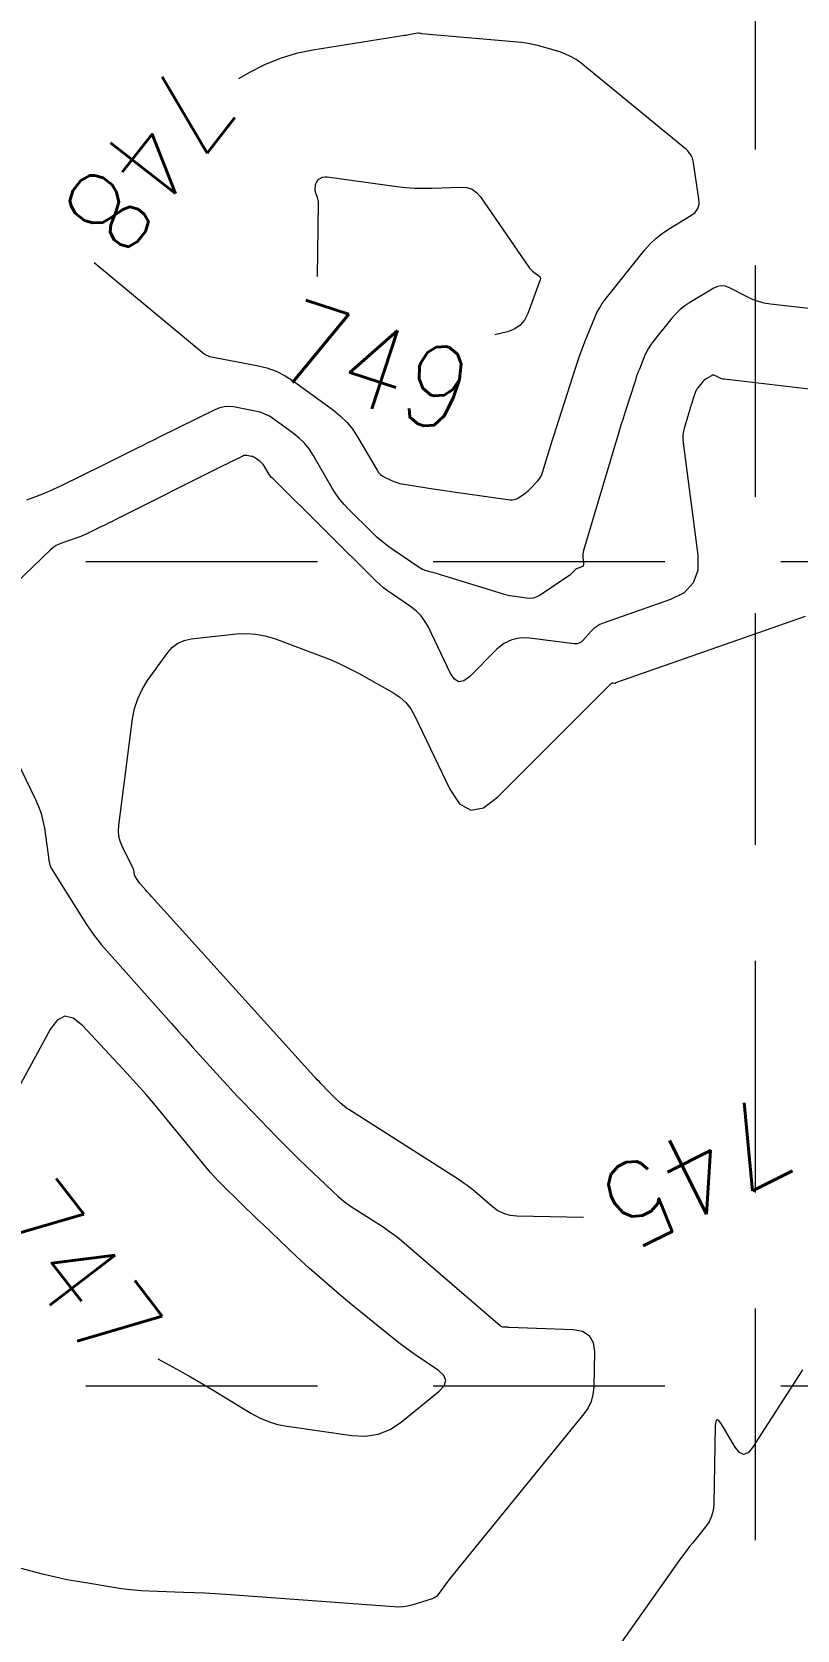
# Model space of a CAD drawing. Header units: feet. Extents: x 46644 to 49208, y 46045 to 47649.
# Drawn here: x 48370.7 to 48407.8, y 47355 to 47432.6 of the extents above; entities that cross this region are included whole.
import ezdxf
from ezdxf.enums import TextEntityAlignment as Align

# ---------------------------------------------------------------- set-up
doc = ezdxf.new("R2010")
doc.units = ezdxf.units.FT
doc.header["$MEASUREMENT"] = 0
doc.linetypes.add('DGN Style 3', pattern=[33.544038, 23.960027, -9.584011])
doc.linetypes.add('HIDDEN', pattern=[0.375, 0.25, -0.125])
doc.layers.add('EC', color=35, linetype='Continuous', lineweight=0)
doc.layers.add('GRID', color=254, linetype='HIDDEN')
doc.styles.add('Style-STANDARD', font='STANDARD.shx')

msp = doc.modelspace()

# ---------------------------------------------------------------- linework, layer by layer
at = {"layer": 'EC', "color": 35, "linetype": 'DGN Style 3', "lineweight": 0}
for p, q in [((48388.783, 47432.375), (48384.332, 47431.672)), ((48388.856, 47432.387), (48388.783, 47432.375)), ((48388.928, 47432.399), (48388.856, 47432.387)), ((48389.001, 47432.413), (48388.928, 47432.399)), ((48389.073, 47432.426), (48389.001, 47432.413)), ((48389.411, 47432.493), (48389.073, 47432.426)), ((48389.425, 47432.495), (48389.411, 47432.493)), ((48389.438, 47432.495), (48389.425, 47432.495)), ((48389.451, 47432.495), (48389.438, 47432.495)), ((48389.464, 47432.493), (48389.451, 47432.495)), ((48389.526, 47432.48), (48389.464, 47432.493)), ((48389.546, 47432.477), (48389.526, 47432.48)), ((48389.565, 47432.474), (48389.546, 47432.477)), ((48389.584, 47432.472), (48389.565, 47432.474)), ((48389.603, 47432.47), (48389.584, 47432.472)), ((48394.462, 47432.041), (48389.603, 47432.47)), ((48394.677, 47432.016), (48394.462, 47432.041)), ((48394.89, 47431.982), (48394.677, 47432.016)), ((48382.742, 47431.27), (48381.984, 47430.962)), ((48383.524, 47431.507), (48382.742, 47431.27)), ((48384.332, 47431.672), (48383.524, 47431.507)), ((48395.101, 47431.936), (48394.89, 47431.982)), ((48395.311, 47431.881), (48395.101, 47431.936)), ((48396.282, 47431.597), (48395.311, 47431.881)), ((48396.572, 47431.497), (48396.282, 47431.597)), ((48396.848, 47431.369), (48396.572, 47431.497)), ((48397.11, 47431.214), (48396.848, 47431.369)), ((48381.252, 47430.582), (48380.718, 47430.274)), ((48381.984, 47430.962), (48381.252, 47430.582)), ((48397.357, 47431.031), (48397.11, 47431.214)), ((48402.431, 47426.882), (48397.357, 47431.031)), ((48402.468, 47426.85), (48402.431, 47426.882)), ((48402.502, 47426.816), (48402.468, 47426.85)), ((48402.534, 47426.779), (48402.502, 47426.816)), ((48402.564, 47426.74), (48402.534, 47426.779)), ((48402.695, 47426.552), (48402.564, 47426.74)), ((48402.732, 47426.493), (48402.695, 47426.552)), ((48402.761, 47426.431), (48402.732, 47426.493)), ((48402.782, 47426.367), (48402.761, 47426.431)), ((48402.797, 47426.299), (48402.782, 47426.367)), ((48403.073, 47424.456), (48402.797, 47426.299)), ((48384.451, 47424.907), (48384.458, 47425.102)), ((48384.458, 47425.102), (48384.462, 47425.141)), ((48384.462, 47425.141), (48384.471, 47425.178)), ((48384.471, 47425.178), (48384.485, 47425.214)), ((48384.485, 47425.214), (48384.504, 47425.248)), ((48384.504, 47425.248), (48384.584, 47425.371)), ((48384.584, 47425.371), (48384.595, 47425.386)), ((48384.595, 47425.386), (48384.608, 47425.399)), ((48384.608, 47425.399), (48384.621, 47425.41)), ((48384.621, 47425.41), (48384.637, 47425.421)), ((48384.637, 47425.421), (48384.712, 47425.464)), ((48384.712, 47425.464), (48384.735, 47425.476)), ((48384.735, 47425.476), (48384.759, 47425.486)), ((48384.759, 47425.486), (48384.784, 47425.493)), ((48384.784, 47425.493), (48384.81, 47425.499)), ((48384.81, 47425.499), (48384.928, 47425.517)), ((48384.928, 47425.517), (48384.954, 47425.52)), ((48384.954, 47425.52), (48384.979, 47425.522)), ((48384.979, 47425.522), (48385.004, 47425.521)), ((48385.004, 47425.521), (48385.03, 47425.518)), ((48385.03, 47425.518), (48388.409, 47425.059)), ((48388.409, 47425.059), (48388.835, 47425.01)), ((48390.12, 47424.974), (48391.523, 47425.024)), ((48391.523, 47425.024), (48391.807, 47425.002)), ((48384.452, 47424.86), (48384.451, 47424.907)), ((48384.457, 47424.814), (48384.452, 47424.86)), ((48384.467, 47424.768), (48384.457, 47424.814)), ((48384.481, 47424.724), (48384.467, 47424.768)), ((48384.56, 47424.516), (48384.481, 47424.724)), ((48384.581, 47424.452), (48384.56, 47424.516)), ((48384.561, 47420.69), (48384.606, 47424.254)), ((48384.595, 47424.387), (48384.581, 47424.452)), ((48384.604, 47424.321), (48384.595, 47424.387)), ((48384.606, 47424.254), (48384.604, 47424.321)), ((48388.835, 47425.01), (48389.263, 47424.98)), ((48389.263, 47424.98), (48389.691, 47424.967)), ((48389.691, 47424.967), (48390.12, 47424.974)), ((48391.807, 47425.002), (48392.059, 47424.916)), ((48392.059, 47424.916), (48392.279, 47424.765)), ((48392.279, 47424.765), (48392.465, 47424.549)), ((48392.465, 47424.549), (48394.811, 47421.142)), ((48403.08, 47424.203), (48403.073, 47424.456)), ((48401.605, 47422.984), (48402.689, 47423.639)), ((48402.689, 47423.639), (48402.888, 47423.795)), ((48402.888, 47423.795), (48403.018, 47423.983)), ((48403.018, 47423.983), (48403.08, 47424.203)), ((48400.986, 47422.532), (48401.284, 47422.771)), ((48401.284, 47422.771), (48401.605, 47422.984)), ((48398.529, 47419.57), (48400.456, 47421.978)), ((48400.456, 47421.978), (48400.71, 47422.268)), ((48400.71, 47422.268), (48400.986, 47422.532)), ((48373.72, 47421.358), (48379.059, 47416.931)), ((48394.811, 47421.142), (48394.865, 47421.07)), ((48395.366, 47420.53), (48394.763, 47418.884)), ((48394.865, 47421.07), (48394.925, 47421.004)), ((48394.925, 47421.004), (48394.991, 47420.944)), ((48394.991, 47420.944), (48395.063, 47420.889)), ((48395.063, 47420.889), (48395.305, 47420.721)), ((48395.305, 47420.721), (48395.348, 47420.682)), ((48395.348, 47420.682), (48395.373, 47420.637)), ((48395.379, 47420.586), (48395.366, 47420.53)), ((48395.373, 47420.637), (48395.379, 47420.586)), ((48403.797, 47420.123), (48402.627, 47419.417)), ((48403.979, 47420.207), (48403.797, 47420.123)), ((48404.163, 47420.239), (48403.979, 47420.207)), ((48404.348, 47420.219), (48404.163, 47420.239)), ((48404.535, 47420.148), (48404.348, 47420.219)), ((48405.411, 47419.697), (48404.535, 47420.148)), ((48405.683, 47419.572), (48405.411, 47419.697)), ((48394.763, 47418.884), (48394.604, 47418.564)), ((48398.02, 47418.7), (48398.123, 47418.931)), ((48398.123, 47418.931), (48398.243, 47419.154)), ((48398.243, 47419.154), (48398.378, 47419.367)), ((48398.378, 47419.367), (48398.529, 47419.57)), ((48401.951, 47418.876), (48401.759, 47418.657)), ((48402.159, 47419.076), (48401.951, 47418.876)), ((48402.385, 47419.256), (48402.159, 47419.076)), ((48402.627, 47419.417), (48402.385, 47419.256)), ((48405.964, 47419.472), (48405.683, 47419.572)), ((48406.251, 47419.398), (48405.964, 47419.472)), ((48406.547, 47419.35), (48406.251, 47419.398)), ((48408.975, 47419.063), (48406.547, 47419.35)), ((48394.11, 47418.124), (48393.774, 47418.003)), ((48394.386, 47418.311), (48394.11, 47418.124)), ((48394.604, 47418.564), (48394.386, 47418.311)), ((48397.575, 47417.598), (48398.02, 47418.7)), ((48401.759, 47418.657), (48400.845, 47417.515)), ((48393.774, 47418.003), (48393.168, 47417.858)), ((48397.442, 47417.259), (48397.575, 47417.598)), ((48400.724, 47417.351), (48400.615, 47417.18)), ((48400.845, 47417.515), (48400.724, 47417.351)), ((48379.059, 47416.931), (48379.082, 47416.914)), ((48379.082, 47416.914), (48379.106, 47416.897)), ((48379.106, 47416.897), (48379.131, 47416.882)), ((48379.131, 47416.882), (48379.157, 47416.869)), ((48379.157, 47416.869), (48379.243, 47416.828)), ((48379.243, 47416.828), (48379.262, 47416.82)), ((48379.262, 47416.82), (48379.281, 47416.813)), ((48379.281, 47416.813), (48379.301, 47416.808)), ((48379.301, 47416.808), (48379.321, 47416.803)), ((48379.321, 47416.803), (48381.611, 47416.372)), ((48397.08, 47416.23), (48397.195, 47416.575)), ((48397.195, 47416.575), (48397.315, 47416.918)), ((48397.315, 47416.918), (48397.442, 47417.259)), ((48400.436, 47416.815), (48400.185, 47416.195)), ((48400.519, 47417.001), (48400.436, 47416.815)), ((48400.615, 47417.18), (48400.519, 47417.001)), ((48381.611, 47416.372), (48382.091, 47416.255)), ((48382.091, 47416.255), (48382.549, 47416.087)), ((48382.549, 47416.087), (48382.985, 47415.869)), ((48382.985, 47415.869), (48383.4, 47415.6)), ((48396.029, 47412.955), (48397.08, 47416.23)), ((48400.035, 47415.792), (48399.99, 47415.656)), ((48400.083, 47415.927), (48400.035, 47415.792)), ((48400.133, 47416.062), (48400.083, 47415.927)), ((48400.185, 47416.195), (48400.133, 47416.062)), ((48403.422, 47415.713), (48403.368, 47415.677)), ((48403.683, 47415.871), (48403.422, 47415.713)), ((48403.723, 47415.889), (48403.683, 47415.871)), ((48403.764, 47415.896), (48403.723, 47415.889)), ((48403.806, 47415.892), (48403.764, 47415.896)), ((48403.847, 47415.876), (48403.806, 47415.892)), ((48404.043, 47415.776), (48403.847, 47415.876)), ((48404.103, 47415.748), (48404.043, 47415.776)), ((48404.166, 47415.725), (48404.103, 47415.748)), ((48404.23, 47415.709), (48404.166, 47415.725)), ((48383.4, 47415.6), (48385.33, 47414.196)), ((48399.99, 47415.656), (48399.498, 47414.123)), ((48402.866, 47414.965), (48402.855, 47414.935)), ((48402.877, 47414.995), (48402.866, 47414.965)), ((48402.933, 47415.133), (48402.877, 47414.995)), ((48402.952, 47415.174), (48402.933, 47415.133)), ((48402.973, 47415.214), (48402.952, 47415.174)), ((48402.997, 47415.252), (48402.973, 47415.214)), ((48403.025, 47415.289), (48402.997, 47415.252)), ((48403.228, 47415.544), (48403.025, 47415.289)), ((48403.271, 47415.592), (48403.228, 47415.544)), ((48403.318, 47415.637), (48403.271, 47415.592)), ((48403.368, 47415.677), (48403.318, 47415.637)), ((48404.296, 47415.698), (48404.23, 47415.709)), ((48412.904, 47414.681), (48404.296, 47415.698)), ((48379.604, 47414.234), (48376.866, 47412.881)), ((48379.813, 47414.318), (48379.604, 47414.234)), ((48380.027, 47414.366), (48379.813, 47414.318)), ((48380.247, 47414.378), (48380.027, 47414.366)), ((48380.471, 47414.353), (48380.247, 47414.378)), ((48381.529, 47414.154), (48380.471, 47414.353)), ((48385.33, 47414.196), (48385.68, 47413.912)), ((48402.633, 47414.238), (48402.372, 47413.366)), ((48402.655, 47414.312), (48402.633, 47414.238)), ((48402.678, 47414.386), (48402.655, 47414.312)), ((48402.701, 47414.459), (48402.678, 47414.386)), ((48402.724, 47414.532), (48402.701, 47414.459)), ((48402.834, 47414.874), (48402.724, 47414.532)), ((48402.844, 47414.905), (48402.834, 47414.874)), ((48402.855, 47414.935), (48402.844, 47414.905)), ((48381.773, 47414.095), (48381.529, 47414.154)), ((48382.005, 47414.01), (48381.773, 47414.095)), ((48382.226, 47413.899), (48382.005, 47414.01)), ((48382.437, 47413.763), (48382.226, 47413.899)), ((48383.392, 47413.067), (48382.437, 47413.763)), ((48385.68, 47413.912), (48385.996, 47413.598)), ((48385.996, 47413.598), (48386.276, 47413.252)), ((48399.291, 47413.464), (48399.189, 47413.134)), ((48399.394, 47413.794), (48399.291, 47413.464)), ((48399.498, 47414.123), (48399.394, 47413.794)), ((48376.59, 47412.744), (48376.314, 47412.607)), ((48376.866, 47412.881), (48376.59, 47412.744)), ((48383.671, 47412.842), (48383.392, 47413.067)), ((48383.922, 47412.592), (48383.671, 47412.842)), ((48386.276, 47413.252), (48386.522, 47412.875)), ((48386.522, 47412.875), (48387.447, 47411.287)), ((48395.9, 47412.544), (48395.964, 47412.75)), ((48395.964, 47412.75), (48396.029, 47412.955)), ((48399.09, 47412.804), (48397.47, 47407.383)), ((48399.189, 47413.134), (48399.09, 47412.804)), ((48402.301, 47412.989), (48402.296, 47412.798)), ((48402.296, 47412.798), (48402.312, 47412.605)), ((48402.327, 47413.178), (48402.301, 47412.989)), ((48402.372, 47413.366), (48402.327, 47413.178)), ((48374.864, 47411.881), (48374.671, 47411.785)), ((48375.763, 47412.332), (48374.864, 47411.881)), ((48376.039, 47412.469), (48375.763, 47412.332)), ((48376.314, 47412.607), (48376.039, 47412.469)), ((48380.931, 47411.972), (48380.425, 47411.722)), ((48380.977, 47411.99), (48380.931, 47411.972)), ((48381.023, 47412.001), (48380.977, 47411.99)), ((48381.071, 47412.003), (48381.023, 47412.001)), ((48381.12, 47411.998), (48381.071, 47412.003)), ((48381.35, 47411.955), (48381.12, 47411.998)), ((48381.405, 47411.941), (48381.35, 47411.955)), ((48381.457, 47411.922), (48381.405, 47411.941)), ((48381.507, 47411.897), (48381.457, 47411.922)), ((48381.554, 47411.867), (48381.507, 47411.897)), ((48381.769, 47411.71), (48381.554, 47411.867)), ((48384.146, 47412.316), (48383.922, 47412.592)), ((48384.341, 47412.016), (48384.146, 47412.316)), ((48385.271, 47410.42), (48384.341, 47412.016)), ((48395.487, 47411.17), (48395.774, 47412.132)), ((48395.774, 47412.132), (48395.836, 47412.338)), ((48395.836, 47412.338), (48395.9, 47412.544)), ((48402.312, 47412.605), (48403.03, 47407.165)), ((48374.091, 47411.498), (48372.141, 47410.541)), ((48374.284, 47411.593), (48374.091, 47411.498)), ((48374.478, 47411.689), (48374.284, 47411.593)), ((48374.671, 47411.785), (48374.478, 47411.689)), ((48379.992, 47411.507), (48374.768, 47408.891)), ((48380.101, 47411.561), (48379.992, 47411.507)), ((48380.209, 47411.615), (48380.101, 47411.561)), ((48380.317, 47411.668), (48380.209, 47411.615)), ((48380.425, 47411.722), (48380.317, 47411.668)), ((48381.826, 47411.664), (48381.769, 47411.71)), ((48381.878, 47411.612), (48381.826, 47411.664)), ((48381.924, 47411.555), (48381.878, 47411.612)), ((48381.965, 47411.493), (48381.924, 47411.555)), ((48382.14, 47411.192), (48381.965, 47411.493)), ((48382.196, 47411.102), (48382.14, 47411.192)), ((48382.258, 47411.017), (48382.196, 47411.102)), ((48387.447, 47411.287), (48387.526, 47411.172)), ((48387.526, 47411.172), (48387.619, 47411.074)), ((48387.619, 47411.074), (48387.726, 47410.992)), ((48395.446, 47411.057), (48395.487, 47411.17)), ((48371.72, 47410.342), (48371.293, 47410.158)), ((48372.141, 47410.541), (48371.72, 47410.342)), ((48382.326, 47410.935), (48382.258, 47411.017)), ((48382.399, 47410.858), (48382.326, 47410.935)), ((48387.41, 47405.901), (48382.399, 47410.858)), ((48385.448, 47410.137), (48385.271, 47410.42)), ((48387.726, 47410.992), (48387.848, 47410.925)), ((48387.848, 47410.925), (48388.269, 47410.735)), ((48388.269, 47410.735), (48388.36, 47410.697)), ((48388.36, 47410.697), (48388.453, 47410.666)), ((48388.453, 47410.666), (48388.548, 47410.641)), ((48388.548, 47410.641), (48388.645, 47410.622)), ((48388.645, 47410.622), (48390.18, 47410.383)), ((48390.18, 47410.383), (48390.51, 47410.332)), ((48390.51, 47410.332), (48390.839, 47410.283)), ((48394.742, 47410.244), (48394.8, 47410.296)), ((48394.8, 47410.296), (48394.856, 47410.351)), ((48394.856, 47410.351), (48395.249, 47410.761)), ((48395.249, 47410.761), (48395.327, 47410.853)), ((48395.327, 47410.853), (48395.392, 47410.951)), ((48395.392, 47410.951), (48395.446, 47411.057)), ((48370.861, 47409.986), (48370.424, 47409.829)), ((48371.293, 47410.158), (48370.861, 47409.986)), ((48385.643, 47409.868), (48385.448, 47410.137)), ((48385.855, 47409.613), (48385.643, 47409.868)), ((48386.084, 47409.371), (48385.855, 47409.613)), ((48390.839, 47410.283), (48391.168, 47410.235)), ((48391.168, 47410.235), (48391.498, 47410.188)), ((48391.498, 47410.188), (48393.908, 47409.849)), ((48393.908, 47409.849), (48394.016, 47409.844)), ((48394.016, 47409.844), (48394.12, 47409.857)), ((48394.12, 47409.857), (48394.22, 47409.891)), ((48394.22, 47409.891), (48394.315, 47409.944)), ((48394.315, 47409.944), (48394.617, 47410.15)), ((48394.617, 47410.15), (48394.681, 47410.195)), ((48394.681, 47410.195), (48394.742, 47410.244)), ((48374.588, 47408.801), (48374.407, 47408.711)), ((48374.768, 47408.891), (48374.588, 47408.801)), ((48387.194, 47408.272), (48386.084, 47409.371)), ((48372.929, 47408.025), (48372.172, 47407.765)), ((48373.062, 47408.073), (48372.929, 47408.025)), ((48373.194, 47408.125), (48373.062, 47408.073)), ((48373.323, 47408.181), (48373.194, 47408.125)), ((48373.451, 47408.241), (48373.323, 47408.181)), ((48374.044, 47408.532), (48373.451, 47408.241)), ((48374.225, 47408.621), (48374.044, 47408.532)), ((48374.407, 47408.711), (48374.225, 47408.621)), ((48387.44, 47408.04), (48387.194, 47408.272)), ((48387.696, 47407.82), (48387.44, 47408.04)), ((48371.599, 47407.417), (48368.577, 47404.528)), ((48371.728, 47407.527), (48371.599, 47407.417)), ((48371.866, 47407.622), (48371.728, 47407.527)), ((48372.014, 47407.702), (48371.866, 47407.622)), ((48372.172, 47407.765), (48372.014, 47407.702)), ((48387.962, 47407.612), (48387.696, 47407.82)), ((48388.238, 47407.416), (48387.962, 47407.612)), ((48389.548, 47406.53), (48388.238, 47407.416)), ((48397.438, 47407.213), (48397.436, 47407.126)), ((48397.449, 47407.298), (48397.438, 47407.213)), ((48397.47, 47407.383), (48397.449, 47407.298)), ((48389.603, 47406.495), (48389.548, 47406.53)), ((48389.66, 47406.466), (48389.603, 47406.495)), ((48389.72, 47406.442), (48389.66, 47406.466)), ((48389.781, 47406.422), (48389.72, 47406.442)), ((48390.075, 47406.342), (48389.781, 47406.422)), ((48397.032, 47406.421), (48396.896, 47406.268)), ((48397.064, 47406.453), (48397.032, 47406.421)), ((48397.099, 47406.48), (48397.064, 47406.453)), ((48397.137, 47406.502), (48397.099, 47406.48)), ((48397.179, 47406.519), (48397.137, 47406.502)), ((48397.38, 47406.59), (48397.179, 47406.519)), ((48397.43, 47406.615), (48397.38, 47406.59)), ((48397.463, 47406.651), (48397.43, 47406.615)), ((48397.436, 47407.126), (48397.443, 47407.039)), ((48397.443, 47407.039), (48397.48, 47406.753)), ((48397.48, 47406.697), (48397.463, 47406.651)), ((48397.48, 47406.753), (48397.48, 47406.697)), ((48403.027, 47406.421), (48402.804, 47405.812)), ((48403.03, 47407.165), (48403.027, 47406.421)), ((48387.584, 47405.736), (48387.41, 47405.901)), ((48387.765, 47405.581), (48387.584, 47405.736)), ((48390.165, 47406.317), (48390.075, 47406.342)), ((48390.254, 47406.292), (48390.165, 47406.317)), ((48390.344, 47406.265), (48390.254, 47406.292)), ((48390.433, 47406.238), (48390.344, 47406.265)), ((48393.643, 47405.255), (48390.433, 47406.238)), ((48396.764, 47406.153), (48395.363, 47405.218)), ((48396.8, 47406.179), (48396.764, 47406.153)), ((48396.834, 47406.206), (48396.8, 47406.179)), ((48396.865, 47406.236), (48396.834, 47406.206)), ((48396.896, 47406.268), (48396.865, 47406.236)), ((48402.804, 47405.812), (48402.36, 47405.339)), ((48387.954, 47405.433), (48387.765, 47405.581)), ((48388.149, 47405.294), (48387.954, 47405.433)), ((48389.077, 47404.667), (48388.149, 47405.294)), ((48393.763, 47405.22), (48393.643, 47405.255)), ((48393.885, 47405.191), (48393.763, 47405.22)), ((48394.007, 47405.167), (48393.885, 47405.191)), ((48394.131, 47405.147), (48394.007, 47405.167)), ((48394.71, 47405.068), (48394.131, 47405.147)), ((48394.884, 47405.059), (48394.71, 47405.068)), ((48395.051, 47405.081), (48394.884, 47405.059)), ((48395.21, 47405.134), (48395.051, 47405.081)), ((48395.363, 47405.218), (48395.21, 47405.134)), ((48401.697, 47405.001), (48398.432, 47403.862)), ((48402.36, 47405.339), (48401.697, 47405.001)), ((48389.344, 47404.46), (48389.077, 47404.667)), ((48389.577, 47404.224), (48389.344, 47404.46)), ((48389.776, 47403.958), (48389.577, 47404.224)), ((48399.092, 47400.997), (48408.258, 47404.195)), ((48378.421, 47403.094), (48380.631, 47403.338)), ((48380.631, 47403.338), (48381.102, 47403.364)), ((48381.102, 47403.364), (48381.565, 47403.334)), ((48381.565, 47403.334), (48382.022, 47403.249)), ((48389.941, 47403.664), (48389.776, 47403.958)), ((48391.013, 47401.419), (48389.941, 47403.664)), ((48397.843, 47403.467), (48397.445, 47403.02)), ((48397.971, 47403.595), (48397.843, 47403.467)), ((48398.112, 47403.703), (48397.971, 47403.595)), ((48398.265, 47403.792), (48398.112, 47403.703)), ((48398.432, 47403.862), (48398.265, 47403.792)), ((48377.288, 47402.432), (48377.516, 47402.692)), ((48377.516, 47402.692), (48377.781, 47402.889)), ((48377.781, 47402.889), (48378.082, 47403.023)), ((48378.082, 47403.023), (48378.421, 47403.094)), ((48382.022, 47403.249), (48382.472, 47403.11)), ((48382.472, 47403.11), (48384.699, 47402.28)), ((48393.264, 47402.593), (48391.932, 47401.262)), ((48393.612, 47402.875), (48393.264, 47402.593)), ((48393.993, 47403.059), (48393.612, 47402.875)), ((48394.407, 47403.146), (48393.993, 47403.059)), ((48394.854, 47403.136), (48394.407, 47403.146)), ((48397.021, 47402.86), (48394.854, 47403.136)), ((48397.143, 47402.858), (48397.021, 47402.86)), ((48397.254, 47402.884), (48397.143, 47402.858)), ((48397.355, 47402.938), (48397.254, 47402.884)), ((48397.445, 47403.02), (48397.355, 47402.938)), ((48376.309, 47401.073), (48377.288, 47402.432)), ((48384.699, 47402.28), (48385.172, 47402.093)), ((48385.172, 47402.093), (48385.637, 47401.889)), ((48385.637, 47401.889), (48386.094, 47401.667)), ((48376.039, 47400.645), (48376.309, 47401.073)), ((48386.094, 47401.667), (48386.543, 47401.427)), ((48386.543, 47401.427), (48388.214, 47400.493)), ((48391.201, 47401.136), (48391.013, 47401.419)), ((48391.417, 47401.016), (48391.201, 47401.136)), ((48391.661, 47401.058), (48391.417, 47401.016)), ((48391.932, 47401.262), (48391.661, 47401.058)), ((48399.049, 47400.959), (48399.07, 47400.983)), ((48399.07, 47400.983), (48399.075, 47400.987)), ((48399.075, 47400.987), (48399.08, 47400.991)), ((48399.08, 47400.991), (48399.086, 47400.995)), ((48399.086, 47400.995), (48399.092, 47400.997)), ((48368.463, 47400.244), (48370.867, 47395.296)), ((48375.827, 47400.195), (48376.039, 47400.645)), ((48388.214, 47400.493), (48388.55, 47400.272)), ((48388.55, 47400.272), (48388.84, 47400.008)), ((48393.297, 47395.409), (48398.821, 47400.929)), ((48398.821, 47400.929), (48398.841, 47400.945)), ((48398.841, 47400.945), (48398.863, 47400.956)), ((48398.863, 47400.956), (48398.886, 47400.961)), ((48398.886, 47400.961), (48398.912, 47400.96)), ((48398.912, 47400.96), (48399.017, 47400.947)), ((48399.017, 47400.947), (48399.026, 47400.947)), ((48399.026, 47400.947), (48399.035, 47400.949)), ((48399.035, 47400.949), (48399.042, 47400.953)), ((48399.042, 47400.953), (48399.049, 47400.959)), ((48375.579, 47399.224), (48375.674, 47399.721)), ((48375.674, 47399.721), (48375.827, 47400.195)), ((48388.84, 47400.008), (48389.085, 47399.702)), ((48389.085, 47399.702), (48389.284, 47399.353)), ((48374.911, 47394.032), (48375.579, 47399.224)), ((48389.284, 47399.353), (48390.979, 47395.807)), ((48390.979, 47395.807), (48391.453, 47395.094)), ((48370.867, 47395.296), (48371.015, 47394.961)), ((48371.015, 47394.961), (48371.135, 47394.617)), ((48391.453, 47395.094), (48391.997, 47394.789)), ((48391.997, 47394.789), (48392.612, 47394.895)), ((48392.612, 47394.895), (48393.297, 47395.409)), ((48371.135, 47394.617), (48371.229, 47394.264)), ((48371.229, 47394.264), (48371.296, 47393.904)), ((48374.897, 47393.776), (48374.911, 47394.032)), ((48371.296, 47393.904), (48371.535, 47392.26)), ((48374.919, 47393.526), (48374.897, 47393.776)), ((48374.977, 47393.282), (48374.919, 47393.526)), ((48375.073, 47393.044), (48374.977, 47393.282)), ((48375.606, 47391.948), (48375.073, 47393.044)), ((48371.535, 47392.26), (48371.54, 47392.231)), ((48371.54, 47392.231), (48371.546, 47392.202)), ((48371.546, 47392.202), (48371.553, 47392.173)), ((48371.553, 47392.173), (48371.562, 47392.145)), ((48371.562, 47392.145), (48371.592, 47392.052)), ((48371.592, 47392.052), (48371.599, 47392.032)), ((48371.599, 47392.032), (48371.607, 47392.013)), ((48371.607, 47392.013), (48371.616, 47391.995)), ((48371.616, 47391.995), (48371.627, 47391.977)), ((48371.627, 47391.977), (48373.064, 47389.667)), ((48375.621, 47391.914), (48375.606, 47391.948)), ((48375.633, 47391.879), (48375.621, 47391.914)), ((48375.642, 47391.843), (48375.633, 47391.879)), ((48375.649, 47391.807), (48375.642, 47391.843)), ((48375.674, 47391.634), (48375.649, 47391.807)), ((48375.675, 47391.632), (48375.674, 47391.634)), ((48375.675, 47391.63), (48375.675, 47391.632)), ((48375.676, 47391.628), (48375.675, 47391.63)), ((48375.676, 47391.626), (48375.676, 47391.628)), ((48375.679, 47391.616), (48375.676, 47391.626)), ((48375.68, 47391.613), (48375.679, 47391.616)), ((48375.682, 47391.61), (48375.68, 47391.613)), ((48375.683, 47391.608), (48375.682, 47391.61)), ((48375.684, 47391.605), (48375.683, 47391.608)), ((48375.831, 47391.369), (48375.684, 47391.605)), ((48375.864, 47391.319), (48375.831, 47391.369)), ((48375.899, 47391.269), (48375.864, 47391.319)), ((48375.937, 47391.222), (48375.899, 47391.269)), ((48375.976, 47391.176), (48375.937, 47391.222)), ((48376.218, 47390.904), (48375.976, 47391.176)), ((48376.287, 47390.827), (48376.218, 47390.904)), ((48376.356, 47390.749), (48376.287, 47390.827)), ((48376.426, 47390.672), (48376.356, 47390.749)), ((48376.496, 47390.595), (48376.426, 47390.672)), ((48384.383, 47381.876), (48376.496, 47390.595)), ((48373.064, 47389.667), (48373.382, 47389.18)), ((48373.382, 47389.18), (48373.719, 47388.708)), ((48373.719, 47388.708), (48374.077, 47388.25)), ((48374.077, 47388.25), (48374.455, 47387.807)), ((48374.455, 47387.807), (48377.462, 47384.434)), ((48372.292, 47384.783), (48371.915, 47384.597)), ((48372.702, 47384.696), (48372.292, 47384.783)), ((48373.147, 47384.335), (48372.702, 47384.696)), ((48371.573, 47384.138), (48369.241, 47379.855)), ((48371.915, 47384.597), (48371.573, 47384.138)), ((48375.303, 47382.013), (48373.147, 47384.335)), ((48377.462, 47384.434), (48377.806, 47384.049)), ((48377.806, 47384.049), (48378.15, 47383.665)), ((48378.15, 47383.665), (48378.495, 47383.281)), ((48378.495, 47383.281), (48378.84, 47382.899)), ((48378.84, 47382.899), (48379.971, 47381.649)), ((48375.773, 47381.5), (48375.303, 47382.013)), ((48379.971, 47381.649), (48380.214, 47381.383)), ((48384.465, 47381.786), (48384.383, 47381.876)), ((48384.548, 47381.697), (48384.465, 47381.786)), ((48384.631, 47381.609), (48384.548, 47381.697)), ((48384.716, 47381.521), (48384.631, 47381.609)), ((48376.234, 47380.979), (48375.773, 47381.5)), ((48376.688, 47380.451), (48376.234, 47380.979)), ((48380.214, 47381.383), (48380.459, 47381.118)), ((48380.459, 47381.118), (48380.707, 47380.856)), ((48380.707, 47380.856), (48380.957, 47380.595)), ((48385.111, 47381.113), (48384.716, 47381.521)), ((48385.173, 47381.049), (48385.111, 47381.113)), ((48385.237, 47380.985), (48385.173, 47381.049)), ((48385.301, 47380.922), (48385.237, 47380.985)), ((48385.366, 47380.86), (48385.301, 47380.922)), ((48385.67, 47380.571), (48385.366, 47380.86)), ((48377.133, 47379.917), (48376.688, 47380.451)), ((48380.957, 47380.595), (48382.586, 47378.913)), ((48385.765, 47380.485), (48385.67, 47380.571)), ((48385.864, 47380.404), (48385.765, 47380.485)), ((48385.966, 47380.327), (48385.864, 47380.404)), ((48386.073, 47380.256), (48385.966, 47380.327)), ((48391.438, 47376.837), (48386.073, 47380.256)), ((48379.191, 47377.404), (48377.133, 47379.917)), ((48382.586, 47378.913), (48382.937, 47378.555)), ((48382.937, 47378.555), (48383.292, 47378.2)), ((48383.292, 47378.2), (48383.65, 47377.848)), ((48383.65, 47377.848), (48384.011, 47377.501)), ((48379.364, 47377.199), (48379.191, 47377.404)), ((48379.542, 47376.999), (48379.364, 47377.199)), ((48379.726, 47376.804), (48379.542, 47376.999)), ((48384.011, 47377.501), (48385.285, 47376.288)), ((48379.915, 47376.613), (48379.726, 47376.804)), ((48380.81, 47375.737), (48379.915, 47376.613)), ((48385.285, 47376.288), (48385.564, 47376.036)), ((48391.637, 47376.705), (48391.438, 47376.837)), ((48391.831, 47376.567), (48391.637, 47376.705)), ((48392.019, 47376.421), (48391.831, 47376.567)), ((48392.202, 47376.269), (48392.019, 47376.421)), ((48393.045, 47375.541), (48392.202, 47376.269)), ((48381.084, 47375.47), (48380.81, 47375.737)), ((48381.359, 47375.203), (48381.084, 47375.47)), ((48385.564, 47376.036), (48385.854, 47375.797)), ((48385.854, 47375.797), (48386.155, 47375.573)), ((48386.155, 47375.573), (48386.467, 47375.364)), ((48393.313, 47375.345), (48393.045, 47375.541)), ((48381.635, 47374.937), (48381.359, 47375.203)), ((48381.912, 47374.672), (48381.635, 47374.937)), ((48383.535, 47373.123), (48381.912, 47374.672)), ((48386.467, 47375.364), (48387.738, 47374.554)), ((48393.602, 47375.203), (48393.313, 47375.345)), ((48393.912, 47375.114), (48393.602, 47375.203)), ((48394.242, 47375.08), (48393.912, 47375.114)), ((48397.468, 47375.011), (48394.242, 47375.08)), ((48387.738, 47374.554), (48388.007, 47374.375)), ((48388.007, 47374.375), (48388.269, 47374.188)), ((48388.269, 47374.188), (48388.524, 47373.991)), ((48388.524, 47373.991), (48388.772, 47373.784)), ((48383.742, 47372.927), (48383.535, 47373.123)), ((48388.772, 47373.784), (48393.421, 47369.768)), ((48383.953, 47372.733), (48383.742, 47372.927)), ((48384.165, 47372.542), (48383.953, 47372.733)), ((48384.38, 47372.354), (48384.165, 47372.542)), ((48385.389, 47371.481), (48384.38, 47372.354)), ((48385.699, 47371.215), (48385.389, 47371.481)), ((48386.011, 47370.953), (48385.699, 47371.215)), ((48386.326, 47370.692), (48386.011, 47370.953)), ((48386.643, 47370.435), (48386.326, 47370.692)), ((48388.343, 47369.068), (48386.643, 47370.435)), ((48393.421, 47369.768), (48393.457, 47369.741)), ((48393.457, 47369.741), (48393.496, 47369.722)), ((48393.496, 47369.722), (48393.538, 47369.71)), ((48393.538, 47369.71), (48393.583, 47369.705)), ((48393.583, 47369.705), (48393.734, 47369.702)), ((48393.734, 47369.702), (48393.767, 47369.701)), ((48393.767, 47369.701), (48393.799, 47369.7)), ((48393.799, 47369.7), (48393.832, 47369.699)), ((48393.832, 47369.699), (48393.864, 47369.698)), ((48393.864, 47369.698), (48396.974, 47369.576)), ((48396.974, 47369.576), (48397.43, 47369.493)), ((48397.43, 47369.493), (48397.753, 47369.284)), ((48397.753, 47369.284), (48397.943, 47368.949)), ((48388.574, 47368.885), (48388.343, 47369.068)), ((48388.81, 47368.707), (48388.574, 47368.885)), ((48389.049, 47368.534), (48388.81, 47368.707)), ((48389.291, 47368.365), (48389.049, 47368.534)), ((48397.943, 47368.949), (48398, 47368.489)), ((48398, 47368.489), (48397.968, 47366.78)), ((48376.802, 47368.159), (48377.347, 47367.865)), ((48377.347, 47367.865), (48377.868, 47367.58)), ((48390.429, 47367.588), (48389.291, 47368.365)), ((48408.105, 47367.628), (48405.675, 47363.85)), ((48377.868, 47367.58), (48378.384, 47367.287)), ((48378.384, 47367.287), (48378.897, 47366.989)), ((48378.897, 47366.989), (48379.406, 47366.683)), ((48390.693, 47367.346), (48390.429, 47367.588)), ((48390.788, 47367.098), (48390.693, 47367.346)), ((48390.714, 47366.843), (48390.788, 47367.098)), ((48379.406, 47366.683), (48381.319, 47365.518)), ((48388.628, 47365.09), (48390.47, 47366.581)), ((48390.47, 47366.581), (48390.714, 47366.843)), ((48397.842, 47366.088), (48397.694, 47365.773)), ((48397.933, 47366.424), (48397.842, 47366.088)), ((48397.968, 47366.78), (48397.933, 47366.424)), ((48381.319, 47365.518), (48381.737, 47365.29)), ((48397.491, 47365.479), (48391, 47357.51)), ((48397.694, 47365.773), (48397.491, 47365.479)), ((48381.737, 47365.29), (48382.171, 47365.109)), ((48382.171, 47365.109), (48382.622, 47364.972)), ((48382.622, 47364.972), (48383.088, 47364.881)), ((48383.088, 47364.881), (48386.227, 47364.429)), ((48387.499, 47364.497), (48388.082, 47364.728)), ((48388.082, 47364.728), (48388.628, 47365.09)), ((48403.87, 47364.908), (48403.799, 47361.096)), ((48403.893, 47365.122), (48403.87, 47364.908)), ((48403.95, 47365.207), (48403.893, 47365.122)), ((48404.041, 47365.161), (48403.95, 47365.207)), ((48404.167, 47364.986), (48404.041, 47365.161)), ((48404.834, 47363.865), (48404.167, 47364.986)), ((48386.227, 47364.429), (48386.881, 47364.398)), ((48386.881, 47364.398), (48387.499, 47364.497)), ((48405.04, 47363.607), (48404.834, 47363.865)), ((48405.675, 47363.85), (48405.46, 47363.599)), ((48405.248, 47363.518), (48405.04, 47363.607)), ((48405.46, 47363.599), (48405.248, 47363.518)), ((48403.769, 47360.795), (48403.692, 47360.512)), ((48403.799, 47361.096), (48403.769, 47360.795)), ((48403.396, 47359.996), (48402.757, 47359.212)), ((48403.568, 47360.245), (48403.396, 47359.996)), ((48403.692, 47360.512), (48403.568, 47360.245)), ((48402.757, 47359.212), (48402.622, 47359.043)), ((48402.233, 47358.522), (48396.602, 47350.572)), ((48402.359, 47358.698), (48402.233, 47358.522)), ((48402.489, 47358.871), (48402.359, 47358.698)), ((48402.622, 47359.043), (48402.489, 47358.871)), ((48371.199, 47357.712), (48369.443, 47358.176)), ((48371.626, 47357.604), (48371.199, 47357.712)), ((48372.055, 47357.507), (48371.626, 47357.604)), ((48372.487, 47357.421), (48372.055, 47357.507)), ((48372.921, 47357.345), (48372.487, 47357.421)), ((48374.95, 47357.016), (48372.921, 47357.345)), ((48375.305, 47356.965), (48374.95, 47357.016)), ((48375.662, 47356.924), (48375.305, 47356.965)), ((48376.019, 47356.895), (48375.662, 47356.924)), ((48376.378, 47356.878), (48376.019, 47356.895)), ((48378.054, 47356.822), (48376.378, 47356.878)), ((48378.567, 47356.802), (48378.054, 47356.822)), ((48379.079, 47356.778), (48378.567, 47356.802)), ((48379.592, 47356.748), (48379.079, 47356.778)), ((48390.67, 47357.076), (48390.412, 47356.711)), ((48390.75, 47357.186), (48390.67, 47357.076)), ((48390.831, 47357.296), (48390.75, 47357.186)), ((48390.915, 47357.404), (48390.831, 47357.296)), ((48391, 47357.51), (48390.915, 47357.404)), ((48380.104, 47356.713), (48379.592, 47356.748)), ((48388.279, 47356.115), (48380.104, 47356.713)), ((48388.497, 47356.109), (48388.279, 47356.115)), ((48388.712, 47356.122), (48388.497, 47356.109)), ((48388.926, 47356.155), (48388.712, 47356.122)), ((48389.137, 47356.208), (48388.926, 47356.155)), ((48390.118, 47356.501), (48389.137, 47356.208)), ((48390.205, 47356.534), (48390.118, 47356.501)), ((48390.283, 47356.581), (48390.205, 47356.534)), ((48390.352, 47356.64), (48390.283, 47356.581)), ((48390.412, 47356.711), (48390.352, 47356.64))]:
    msp.add_line(p, q, dxfattribs=at)
at = {"layer": 'GRID', "color": 252, "linetype": 'HIDDEN', "lineweight": 0, "ltscale": 45}
for p, q in [((48405.803, 47606.853), (48405.803, 46206.677)), ((46685.803, 47406.853), (49165.803, 47406.853)), ((46685.803, 47366.853), (49165.803, 47366.853))]:
    msp.add_line(p, q, dxfattribs=at)

# ---------------------------------------------------------------- texts
at = {"layer": 'EC', "color": 35, "linetype": 'DGN Style 3', "lineweight": 0, "style": 'Style-STANDARD'}
for s, rotation, p in [('748', 231.87568, (48376.372, 47426.314)), ('749', 341.78939, (48387.379, 47416.315)), ('745', 206.74483, (48402.961, 47377.176)), ('747', 307.58343, (48372.859, 47372.345))]:
    msp.add_text(s, height=4, rotation=rotation, dxfattribs=at).set_placement(p, align=Align.MIDDLE_CENTER)

doc.saveas('drawing.dxf')
